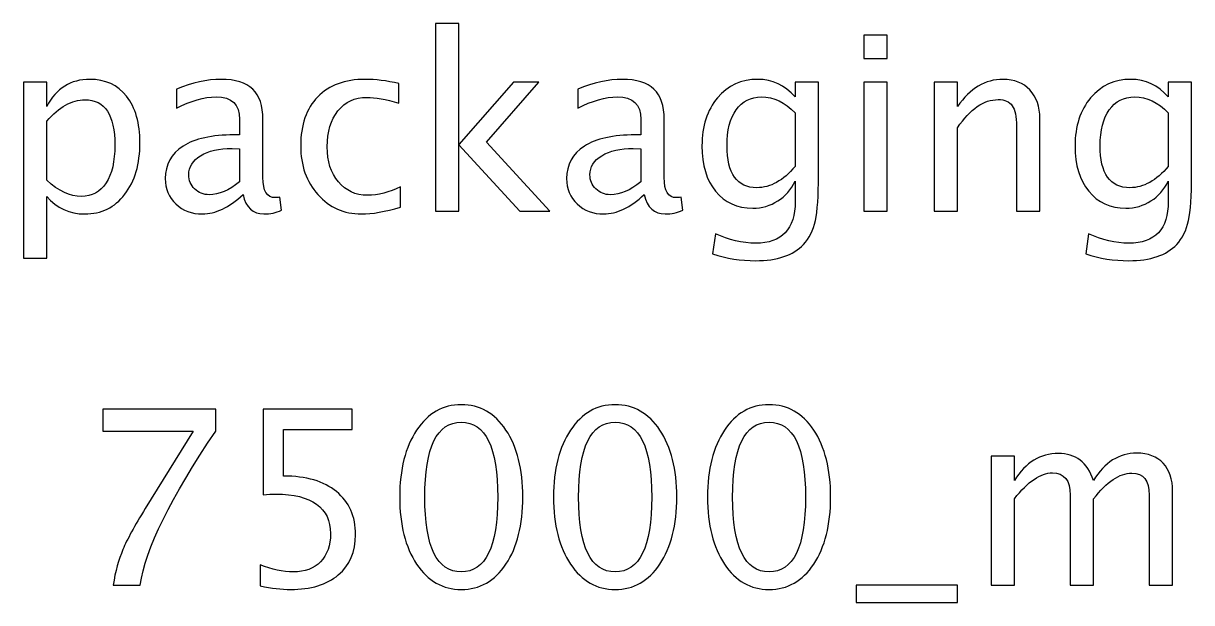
# Model space of a CAD drawing. Header units: centimetres. Extents: x -120 to 105, y -79 to 117.
# Drawn here: x -101.85 to -89.15, y 62.91 to 69.21 of the extents above; entities that cross this region are included whole.
import ezdxf

# ---------------------------------------------------------------- set-up
doc = ezdxf.new("R2010")
doc.units = ezdxf.units.CM
doc.header["$MEASUREMENT"] = 0
doc.layers.add('Layer 1', color=7, linetype='Continuous')

msp = doc.modelspace()

# ---------------------------------------------------------------- linework, layer by layer
at = {"layer": 'Layer 1'}
for points, knots in [([(-97.36625, 67.17044), (-97.36625, 67.17044), (-97.36625, 69.21037), (-97.36625, 69.21037), (-97.36625, 69.21037), (-97.36625, 69.21037), (-97.11225, 69.21037), (-97.11225, 69.21037), (-97.11225, 69.21037), (-97.11225, 69.21037), (-97.11225, 67.89231), (-97.11225, 67.89231), (-97.11225, 67.89231), (-97.11225, 67.89231), (-96.51694, 68.57273), (-96.51694, 68.57273), (-96.51694, 68.57273), (-96.51694, 68.57273), (-96.24265, 68.57273), (-96.24265, 68.57273), (-96.24265, 68.57273), (-96.24265, 68.57273), (-96.81151, 67.91833), (-96.81151, 67.91833), (-96.81151, 67.91833), (-96.81151, 67.91833), (-96.12359, 67.17044), (-96.12359, 67.17044), (-96.12359, 67.17044), (-96.12359, 67.17044), (-96.45079, 67.17044), (-96.45079, 67.17044), (-96.45079, 67.17044), (-96.45079, 67.17044), (-97.11225, 67.88966), (-97.11225, 67.88966), (-97.11225, 67.88966), (-97.11225, 67.88966), (-97.11225, 67.17044), (-97.11225, 67.17044), (-97.11225, 67.17044), (-97.11225, 67.17044), (-97.36625, 67.17044), (-97.36625, 67.17044)], [0, 0, 0, 0, 0.08333333, 0.08333333, 0.08333333, 0.08333333, 0.16666667, 0.16666667, 0.16666667, 0.16666667, 0.25, 0.25, 0.25, 0.25, 0.33333333, 0.33333333, 0.33333333, 0.33333333, 0.41666667, 0.41666667, 0.41666667, 0.41666667, 0.5, 0.5, 0.5, 0.5, 0.58333333, 0.58333333, 0.58333333, 0.58333333, 0.66666667, 0.66666667, 0.66666667, 0.66666667, 0.75, 0.75, 0.75, 0.75, 0.83333333, 0.83333333, 0.83333333, 0.83333333, 1, 1, 1, 1]), ([(-92.70915, 68.82938), (-92.70915, 68.82938), (-92.70915, 69.08338), (-92.70915, 69.08338), (-92.70915, 69.08338), (-92.70915, 69.08338), (-92.45515, 69.08338), (-92.45515, 69.08338), (-92.45515, 69.08338), (-92.45515, 69.08338), (-92.45515, 68.82938), (-92.45515, 68.82938), (-92.45515, 68.82938), (-92.45515, 68.82938), (-92.70915, 68.82938), (-92.70915, 68.82938)], [0, 0, 0, 0, 0.2, 0.2, 0.2, 0.2, 0.4, 0.4, 0.4, 0.4, 0.6, 0.6, 0.6, 0.6, 1, 1, 1, 1]), ([(-101.84741, 66.65979), (-101.84741, 66.65979), (-101.84741, 68.57273), (-101.84741, 68.57273), (-101.84741, 68.57273), (-101.84741, 68.57273), (-101.59341, 68.57273), (-101.59341, 68.57273), (-101.59341, 68.57273), (-101.59341, 68.57273), (-101.59341, 68.30771), (-101.59341, 68.30771), (-101.59341, 68.30771), (-101.48934, 68.50394), (-101.3328, 68.60183), (-101.12422, 68.60183), (-101.12422, 68.60183), (-100.95532, 68.60183), (-100.82259, 68.54054), (-100.72558, 68.41751), (-100.72558, 68.41751), (-100.62856, 68.29448), (-100.58006, 68.12647), (-100.58006, 67.91348), (-100.58006, 67.91348), (-100.58006, 67.68153), (-100.63518, 67.49411), (-100.74498, 67.35212), (-100.74498, 67.35212), (-100.85478, 67.20969), (-100.99942, 67.13869), (-101.17846, 67.13869), (-101.17846, 67.13869), (-101.3447, 67.13869), (-101.48317, 67.20219), (-101.59341, 67.32963), (-101.59341, 67.32963), (-101.59341, 67.32963), (-101.59341, 66.65979), (-101.59341, 66.65979), (-101.59341, 66.65979), (-101.59341, 66.65979), (-101.84741, 66.65979), (-101.84741, 66.65979)], [0, 0, 0, 0, 0.08333333, 0.08333333, 0.08333333, 0.08333333, 0.16666667, 0.16666667, 0.16666667, 0.16666667, 0.25, 0.25, 0.25, 0.25, 0.33333333, 0.33333333, 0.33333333, 0.33333333, 0.41666667, 0.41666667, 0.41666667, 0.41666667, 0.5, 0.5, 0.5, 0.5, 0.58333333, 0.58333333, 0.58333333, 0.58333333, 0.66666667, 0.66666667, 0.66666667, 0.66666667, 0.75, 0.75, 0.75, 0.75, 0.83333333, 0.83333333, 0.83333333, 0.83333333, 1, 1, 1, 1]), ([(-99.45955, 67.34903), (-99.61212, 67.2088), (-99.75897, 67.13869), (-99.90008, 67.13869), (-99.90008, 67.13869), (-100.01605, 67.13869), (-100.11263, 67.17485), (-100.18891, 67.24761), (-100.18891, 67.24761), (-100.26564, 67.32037), (-100.30401, 67.41209), (-100.30401, 67.52278), (-100.30401, 67.52278), (-100.30401, 67.67579), (-100.23963, 67.79353), (-100.11086, 67.87555), (-100.11086, 67.87555), (-99.9821, 67.95757), (-99.79733, 67.99858), (-99.55656, 67.99858), (-99.55656, 67.99858), (-99.55656, 67.99858), (-99.49703, 67.99858), (-99.49703, 67.99858), (-99.49703, 67.99858), (-99.49703, 67.99858), (-99.49703, 68.16748), (-99.49703, 68.16748), (-99.49703, 68.16748), (-99.49703, 68.3302), (-99.5817, 68.41133), (-99.75147, 68.41133), (-99.75147, 68.41133), (-99.88288, 68.41133), (-100.02664, 68.36988), (-100.1823, 68.28698), (-100.1823, 68.28698), (-100.1823, 68.28698), (-100.1823, 68.496), (-100.1823, 68.496), (-100.1823, 68.496), (-100.0112, 68.56656), (-99.84981, 68.60183), (-99.69855, 68.60183), (-99.69855, 68.60183), (-99.54289, 68.60183), (-99.4278, 68.56656), (-99.35416, 68.49556), (-99.35416, 68.49556), (-99.28007, 68.42456), (-99.24303, 68.3152), (-99.24303, 68.16748), (-99.24303, 68.16748), (-99.24303, 68.16748), (-99.24303, 67.5338), (-99.24303, 67.5338), (-99.24303, 67.5338), (-99.24303, 67.38872), (-99.19849, 67.31596), (-99.10898, 67.31596), (-99.10898, 67.31596), (-99.09795, 67.31596), (-99.08164, 67.31772), (-99.06003, 67.32125), (-99.06003, 67.32125), (-99.06003, 67.32125), (-99.04195, 67.18014), (-99.04195, 67.18014), (-99.04195, 67.18014), (-99.09971, 67.15236), (-99.16321, 67.13869), (-99.23289, 67.13869), (-99.23289, 67.13869), (-99.35151, 67.13869), (-99.42692, 67.2088), (-99.45955, 67.34903)], [0, 0, 0, 0, 0.05, 0.05, 0.05, 0.05, 0.1, 0.1, 0.1, 0.1, 0.15, 0.15, 0.15, 0.15, 0.2, 0.2, 0.2, 0.2, 0.25, 0.25, 0.25, 0.25, 0.3, 0.3, 0.3, 0.3, 0.35, 0.35, 0.35, 0.35, 0.4, 0.4, 0.4, 0.4, 0.45, 0.45, 0.45, 0.45, 0.5, 0.5, 0.5, 0.5, 0.55, 0.55, 0.55, 0.55, 0.6, 0.6, 0.6, 0.6, 0.65, 0.65, 0.65, 0.65, 0.7, 0.7, 0.7, 0.7, 0.75, 0.75, 0.75, 0.75, 0.8, 0.8, 0.8, 0.8, 0.85, 0.85, 0.85, 0.85, 0.9, 0.9, 0.9, 0.9, 1, 1, 1, 1]), ([(-97.74769, 67.21277), (-97.91218, 67.16338), (-98.05417, 67.13869), (-98.17367, 67.13869), (-98.17367, 67.13869), (-98.36329, 67.13869), (-98.52028, 67.2088), (-98.64507, 67.34859), (-98.64507, 67.34859), (-98.76987, 67.48882), (-98.83249, 67.66565), (-98.83249, 67.87864), (-98.83249, 67.87864), (-98.83249, 68.10618), (-98.77075, 68.28389), (-98.64728, 68.41089), (-98.64728, 68.41089), (-98.52381, 68.53833), (-98.35139, 68.60183), (-98.13002, 68.60183), (-98.13002, 68.60183), (-98.0211, 68.60183), (-97.89851, 68.58684), (-97.76357, 68.55685), (-97.76357, 68.55685), (-97.76357, 68.55685), (-97.76357, 68.34254), (-97.76357, 68.34254), (-97.76357, 68.34254), (-97.90689, 68.38488), (-98.02374, 68.40604), (-98.1137, 68.40604), (-98.1137, 68.40604), (-98.24423, 68.40604), (-98.34874, 68.35709), (-98.42679, 68.25964), (-98.42679, 68.25964), (-98.50484, 68.16219), (-98.54409, 68.0321), (-98.54409, 67.86982), (-98.54409, 67.86982), (-98.54409, 67.71239), (-98.50352, 67.58539), (-98.42282, 67.48794), (-98.42282, 67.48794), (-98.34212, 67.39093), (-98.23673, 67.34242), (-98.10576, 67.34242), (-98.10576, 67.34242), (-97.98979, 67.34242), (-97.87073, 67.37241), (-97.74769, 67.43238), (-97.74769, 67.43238), (-97.74769, 67.43238), (-97.74769, 67.21277), (-97.74769, 67.21277)], [0, 0, 0, 0, 0.06666667, 0.06666667, 0.06666667, 0.06666667, 0.13333333, 0.13333333, 0.13333333, 0.13333333, 0.2, 0.2, 0.2, 0.2, 0.26666667, 0.26666667, 0.26666667, 0.26666667, 0.33333333, 0.33333333, 0.33333333, 0.33333333, 0.4, 0.4, 0.4, 0.4, 0.46666667, 0.46666667, 0.46666667, 0.46666667, 0.53333333, 0.53333333, 0.53333333, 0.53333333, 0.6, 0.6, 0.6, 0.6, 0.66666667, 0.66666667, 0.66666667, 0.66666667, 0.73333333, 0.73333333, 0.73333333, 0.73333333, 0.8, 0.8, 0.8, 0.8, 0.86666667, 0.86666667, 0.86666667, 0.86666667, 1, 1, 1, 1]), ([(-95.09701, 67.34903), (-95.24958, 67.2088), (-95.39643, 67.13869), (-95.53754, 67.13869), (-95.53754, 67.13869), (-95.65351, 67.13869), (-95.75009, 67.17485), (-95.82637, 67.24761), (-95.82637, 67.24761), (-95.9031, 67.32037), (-95.94147, 67.41209), (-95.94147, 67.52278), (-95.94147, 67.52278), (-95.94147, 67.67579), (-95.87709, 67.79353), (-95.74832, 67.87555), (-95.74832, 67.87555), (-95.61956, 67.95757), (-95.43479, 67.99858), (-95.19402, 67.99858), (-95.19402, 67.99858), (-95.19402, 67.99858), (-95.13449, 67.99858), (-95.13449, 67.99858), (-95.13449, 67.99858), (-95.13449, 67.99858), (-95.13449, 68.16748), (-95.13449, 68.16748), (-95.13449, 68.16748), (-95.13449, 68.3302), (-95.21916, 68.41133), (-95.38893, 68.41133), (-95.38893, 68.41133), (-95.52034, 68.41133), (-95.6641, 68.36988), (-95.81976, 68.28698), (-95.81976, 68.28698), (-95.81976, 68.28698), (-95.81976, 68.496), (-95.81976, 68.496), (-95.81976, 68.496), (-95.64866, 68.56656), (-95.48727, 68.60183), (-95.33601, 68.60183), (-95.33601, 68.60183), (-95.18035, 68.60183), (-95.06526, 68.56656), (-94.99162, 68.49556), (-94.99162, 68.49556), (-94.91753, 68.42456), (-94.88049, 68.3152), (-94.88049, 68.16748), (-94.88049, 68.16748), (-94.88049, 68.16748), (-94.88049, 67.5338), (-94.88049, 67.5338), (-94.88049, 67.5338), (-94.88049, 67.38872), (-94.83595, 67.31596), (-94.74644, 67.31596), (-94.74644, 67.31596), (-94.73541, 67.31596), (-94.7191, 67.31772), (-94.69749, 67.32125), (-94.69749, 67.32125), (-94.69749, 67.32125), (-94.67941, 67.18014), (-94.67941, 67.18014), (-94.67941, 67.18014), (-94.73717, 67.15236), (-94.80067, 67.13869), (-94.87035, 67.13869), (-94.87035, 67.13869), (-94.98897, 67.13869), (-95.06438, 67.2088), (-95.09701, 67.34903)], [0, 0, 0, 0, 0.05, 0.05, 0.05, 0.05, 0.1, 0.1, 0.1, 0.1, 0.15, 0.15, 0.15, 0.15, 0.2, 0.2, 0.2, 0.2, 0.25, 0.25, 0.25, 0.25, 0.3, 0.3, 0.3, 0.3, 0.35, 0.35, 0.35, 0.35, 0.4, 0.4, 0.4, 0.4, 0.45, 0.45, 0.45, 0.45, 0.5, 0.5, 0.5, 0.5, 0.55, 0.55, 0.55, 0.55, 0.6, 0.6, 0.6, 0.6, 0.65, 0.65, 0.65, 0.65, 0.7, 0.7, 0.7, 0.7, 0.75, 0.75, 0.75, 0.75, 0.8, 0.8, 0.8, 0.8, 0.85, 0.85, 0.85, 0.85, 0.9, 0.9, 0.9, 0.9, 1, 1, 1, 1]), ([(-94.35353, 66.70477), (-94.35353, 66.70477), (-94.32354, 66.92438), (-94.32354, 66.92438), (-94.32354, 66.92438), (-94.17626, 66.85559), (-94.0303, 66.82119), (-93.8861, 66.82119), (-93.8861, 66.82119), (-93.59991, 66.82119), (-93.45659, 66.97288), (-93.45659, 67.27583), (-93.45659, 67.27583), (-93.45659, 67.27583), (-93.45659, 67.49632), (-93.45659, 67.49632), (-93.45659, 67.49632), (-93.50069, 67.40327), (-93.56331, 67.33139), (-93.64489, 67.2798), (-93.64489, 67.2798), (-93.72647, 67.22821), (-93.81731, 67.20219), (-93.91741, 67.20219), (-93.91741, 67.20219), (-94.08718, 67.20219), (-94.22168, 67.26304), (-94.3209, 67.38475), (-94.3209, 67.38475), (-94.42012, 67.50646), (-94.46995, 67.67138), (-94.46995, 67.87952), (-94.46995, 67.87952), (-94.46995, 68.09251), (-94.4135, 68.26625), (-94.30061, 68.40075), (-94.30061, 68.40075), (-94.18728, 68.53481), (-94.04132, 68.60183), (-93.86185, 68.60183), (-93.86185, 68.60183), (-93.70486, 68.60183), (-93.56948, 68.53833), (-93.45659, 68.41089), (-93.45659, 68.41089), (-93.45659, 68.41089), (-93.45659, 68.57273), (-93.45659, 68.57273), (-93.45659, 68.57273), (-93.45659, 68.57273), (-93.20259, 68.57273), (-93.20259, 68.57273), (-93.20259, 68.57273), (-93.20259, 68.57273), (-93.20259, 67.5532), (-93.20259, 67.5532), (-93.20259, 67.5532), (-93.20259, 67.33404), (-93.21406, 67.17176), (-93.23699, 67.06637), (-93.23699, 67.06637), (-93.25948, 66.96098), (-93.30269, 66.87455), (-93.36531, 66.80752), (-93.36531, 66.80752), (-93.47644, 66.68978), (-93.65018, 66.63069), (-93.8861, 66.63069), (-93.8861, 66.63069), (-94.04794, 66.63069), (-94.2036, 66.65539), (-94.35353, 66.70477)], [0, 0, 0, 0, 0.05263158, 0.05263158, 0.05263158, 0.05263158, 0.10526316, 0.10526316, 0.10526316, 0.10526316, 0.15789474, 0.15789474, 0.15789474, 0.15789474, 0.21052632, 0.21052632, 0.21052632, 0.21052632, 0.26315789, 0.26315789, 0.26315789, 0.26315789, 0.31578947, 0.31578947, 0.31578947, 0.31578947, 0.36842105, 0.36842105, 0.36842105, 0.36842105, 0.42105263, 0.42105263, 0.42105263, 0.42105263, 0.47368421, 0.47368421, 0.47368421, 0.47368421, 0.52631579, 0.52631579, 0.52631579, 0.52631579, 0.57894737, 0.57894737, 0.57894737, 0.57894737, 0.63157895, 0.63157895, 0.63157895, 0.63157895, 0.68421053, 0.68421053, 0.68421053, 0.68421053, 0.73684211, 0.73684211, 0.73684211, 0.73684211, 0.78947368, 0.78947368, 0.78947368, 0.78947368, 0.84210526, 0.84210526, 0.84210526, 0.84210526, 0.89473684, 0.89473684, 0.89473684, 0.89473684, 1, 1, 1, 1]), ([(-91.94451, 67.17044), (-91.94451, 67.17044), (-91.94451, 68.57273), (-91.94451, 68.57273), (-91.94451, 68.57273), (-91.94451, 68.57273), (-91.69051, 68.57273), (-91.69051, 68.57273), (-91.69051, 68.57273), (-91.69051, 68.57273), (-91.69051, 68.30771), (-91.69051, 68.30771), (-91.69051, 68.30771), (-91.55601, 68.50394), (-91.39109, 68.60183), (-91.19618, 68.60183), (-91.19618, 68.60183), (-91.07359, 68.60183), (-90.97614, 68.56347), (-90.90426, 68.4863), (-90.90426, 68.4863), (-90.83238, 68.40957), (-90.79622, 68.30594), (-90.79622, 68.1763), (-90.79622, 68.1763), (-90.79622, 68.1763), (-90.79622, 67.17044), (-90.79622, 67.17044), (-90.79622, 67.17044), (-90.79622, 67.17044), (-91.05022, 67.17044), (-91.05022, 67.17044), (-91.05022, 67.17044), (-91.05022, 67.17044), (-91.05022, 68.09339), (-91.05022, 68.09339), (-91.05022, 68.09339), (-91.05022, 68.19746), (-91.06565, 68.27155), (-91.09608, 68.31564), (-91.09608, 68.31564), (-91.12695, 68.36018), (-91.17766, 68.38223), (-91.24866, 68.38223), (-91.24866, 68.38223), (-91.40476, 68.38223), (-91.55205, 68.28037), (-91.69051, 68.07664), (-91.69051, 68.07664), (-91.69051, 68.07664), (-91.69051, 67.17044), (-91.69051, 67.17044), (-91.69051, 67.17044), (-91.69051, 67.17044), (-91.94451, 67.17044), (-91.94451, 67.17044)], [0, 0, 0, 0, 0.06666667, 0.06666667, 0.06666667, 0.06666667, 0.13333333, 0.13333333, 0.13333333, 0.13333333, 0.2, 0.2, 0.2, 0.2, 0.26666667, 0.26666667, 0.26666667, 0.26666667, 0.33333333, 0.33333333, 0.33333333, 0.33333333, 0.4, 0.4, 0.4, 0.4, 0.46666667, 0.46666667, 0.46666667, 0.46666667, 0.53333333, 0.53333333, 0.53333333, 0.53333333, 0.6, 0.6, 0.6, 0.6, 0.66666667, 0.66666667, 0.66666667, 0.66666667, 0.73333333, 0.73333333, 0.73333333, 0.73333333, 0.8, 0.8, 0.8, 0.8, 0.86666667, 0.86666667, 0.86666667, 0.86666667, 1, 1, 1, 1]), ([(-90.29704, 66.70477), (-90.29704, 66.70477), (-90.26705, 66.92438), (-90.26705, 66.92438), (-90.26705, 66.92438), (-90.11977, 66.85559), (-89.97381, 66.82119), (-89.82961, 66.82119), (-89.82961, 66.82119), (-89.54342, 66.82119), (-89.4001, 66.97288), (-89.4001, 67.27583), (-89.4001, 67.27583), (-89.4001, 67.27583), (-89.4001, 67.49632), (-89.4001, 67.49632), (-89.4001, 67.49632), (-89.4442, 67.40327), (-89.50682, 67.33139), (-89.5884, 67.2798), (-89.5884, 67.2798), (-89.66998, 67.22821), (-89.76082, 67.20219), (-89.86092, 67.20219), (-89.86092, 67.20219), (-90.03069, 67.20219), (-90.16519, 67.26304), (-90.26441, 67.38475), (-90.26441, 67.38475), (-90.36363, 67.50646), (-90.41346, 67.67138), (-90.41346, 67.87952), (-90.41346, 67.87952), (-90.41346, 68.09251), (-90.35701, 68.26625), (-90.24412, 68.40075), (-90.24412, 68.40075), (-90.13079, 68.53481), (-89.98483, 68.60183), (-89.80536, 68.60183), (-89.80536, 68.60183), (-89.64837, 68.60183), (-89.51299, 68.53833), (-89.4001, 68.41089), (-89.4001, 68.41089), (-89.4001, 68.41089), (-89.4001, 68.57273), (-89.4001, 68.57273), (-89.4001, 68.57273), (-89.4001, 68.57273), (-89.1461, 68.57273), (-89.1461, 68.57273), (-89.1461, 68.57273), (-89.1461, 68.57273), (-89.1461, 67.5532), (-89.1461, 67.5532), (-89.1461, 67.5532), (-89.1461, 67.33404), (-89.15757, 67.17176), (-89.1805, 67.06637), (-89.1805, 67.06637), (-89.20299, 66.96098), (-89.2462, 66.87455), (-89.30882, 66.80752), (-89.30882, 66.80752), (-89.41995, 66.68978), (-89.59369, 66.63069), (-89.82961, 66.63069), (-89.82961, 66.63069), (-89.99145, 66.63069), (-90.14711, 66.65539), (-90.29704, 66.70477)], [0, 0, 0, 0, 0.05263158, 0.05263158, 0.05263158, 0.05263158, 0.10526316, 0.10526316, 0.10526316, 0.10526316, 0.15789474, 0.15789474, 0.15789474, 0.15789474, 0.21052632, 0.21052632, 0.21052632, 0.21052632, 0.26315789, 0.26315789, 0.26315789, 0.26315789, 0.31578947, 0.31578947, 0.31578947, 0.31578947, 0.36842105, 0.36842105, 0.36842105, 0.36842105, 0.42105263, 0.42105263, 0.42105263, 0.42105263, 0.47368421, 0.47368421, 0.47368421, 0.47368421, 0.52631579, 0.52631579, 0.52631579, 0.52631579, 0.57894737, 0.57894737, 0.57894737, 0.57894737, 0.63157895, 0.63157895, 0.63157895, 0.63157895, 0.68421053, 0.68421053, 0.68421053, 0.68421053, 0.73684211, 0.73684211, 0.73684211, 0.73684211, 0.78947368, 0.78947368, 0.78947368, 0.78947368, 0.84210526, 0.84210526, 0.84210526, 0.84210526, 0.89473684, 0.89473684, 0.89473684, 0.89473684, 1, 1, 1, 1]), ([(-92.70915, 67.17044), (-92.70915, 67.17044), (-92.70915, 68.57273), (-92.70915, 68.57273), (-92.70915, 68.57273), (-92.70915, 68.57273), (-92.45515, 68.57273), (-92.45515, 68.57273), (-92.45515, 68.57273), (-92.45515, 68.57273), (-92.45515, 67.17044), (-92.45515, 67.17044), (-92.45515, 67.17044), (-92.45515, 67.17044), (-92.70915, 67.17044), (-92.70915, 67.17044)], [0, 0, 0, 0, 0.2, 0.2, 0.2, 0.2, 0.4, 0.4, 0.4, 0.4, 0.6, 0.6, 0.6, 0.6, 1, 1, 1, 1]), ([(-101.59341, 67.5047), (-101.46244, 67.38784), (-101.33765, 67.32919), (-101.21903, 67.32919), (-101.21903, 67.32919), (-101.10217, 67.32919), (-101.01177, 67.37814), (-100.94827, 67.47559), (-100.94827, 67.47559), (-100.88433, 67.57305), (-100.85258, 67.71019), (-100.85258, 67.88746), (-100.85258, 67.88746), (-100.85258, 68.21554), (-100.96106, 68.37958), (-101.17802, 68.37958), (-101.17802, 68.37958), (-101.32001, 68.37958), (-101.45847, 68.30286), (-101.59341, 68.14896), (-101.59341, 68.14896), (-101.59341, 68.14896), (-101.59341, 67.5047), (-101.59341, 67.5047)], [0, 0, 0, 0, 0.14285714, 0.14285714, 0.14285714, 0.14285714, 0.28571429, 0.28571429, 0.28571429, 0.28571429, 0.42857143, 0.42857143, 0.42857143, 0.42857143, 0.57142857, 0.57142857, 0.57142857, 0.57142857, 0.71428571, 0.71428571, 0.71428571, 0.71428571, 1, 1, 1, 1]), ([(-93.45659, 67.65551), (-93.45659, 67.65551), (-93.45659, 68.23715), (-93.45659, 68.23715), (-93.45659, 68.23715), (-93.5686, 68.35313), (-93.69075, 68.41133), (-93.8226, 68.41133), (-93.8226, 68.41133), (-93.9399, 68.41133), (-94.03162, 68.36459), (-94.09777, 68.27066), (-94.09777, 68.27066), (-94.16435, 68.17718), (-94.19742, 68.04709), (-94.19742, 67.88129), (-94.19742, 67.88129), (-94.19742, 67.57657), (-94.08939, 67.42444), (-93.87287, 67.42444), (-93.87287, 67.42444), (-93.72559, 67.42444), (-93.58668, 67.50161), (-93.45659, 67.65551)], [0, 0, 0, 0, 0.14285714, 0.14285714, 0.14285714, 0.14285714, 0.28571429, 0.28571429, 0.28571429, 0.28571429, 0.42857143, 0.42857143, 0.42857143, 0.42857143, 0.57142857, 0.57142857, 0.57142857, 0.57142857, 0.71428571, 0.71428571, 0.71428571, 0.71428571, 1, 1, 1, 1]), ([(-89.4001, 67.65551), (-89.4001, 67.65551), (-89.4001, 68.23715), (-89.4001, 68.23715), (-89.4001, 68.23715), (-89.51211, 68.35313), (-89.63426, 68.41133), (-89.76611, 68.41133), (-89.76611, 68.41133), (-89.88341, 68.41133), (-89.97513, 68.36459), (-90.04128, 68.27066), (-90.04128, 68.27066), (-90.10786, 68.17718), (-90.14093, 68.04709), (-90.14093, 67.88129), (-90.14093, 67.88129), (-90.14093, 67.57657), (-90.0329, 67.42444), (-89.81638, 67.42444), (-89.81638, 67.42444), (-89.6691, 67.42444), (-89.53019, 67.50161), (-89.4001, 67.65551)], [0, 0, 0, 0, 0.14285714, 0.14285714, 0.14285714, 0.14285714, 0.28571429, 0.28571429, 0.28571429, 0.28571429, 0.42857143, 0.42857143, 0.42857143, 0.42857143, 0.57142857, 0.57142857, 0.57142857, 0.57142857, 0.71428571, 0.71428571, 0.71428571, 0.71428571, 1, 1, 1, 1]), ([(-99.49703, 67.4875), (-99.49703, 67.4875), (-99.49703, 67.84777), (-99.49703, 67.84777), (-99.49703, 67.84777), (-99.49703, 67.84777), (-99.57861, 67.85042), (-99.57861, 67.85042), (-99.57861, 67.85042), (-99.71972, 67.85042), (-99.83349, 67.8244), (-99.92036, 67.77237), (-99.92036, 67.77237), (-100.00679, 67.71989), (-100.05001, 67.65066), (-100.05001, 67.56423), (-100.05001, 67.56423), (-100.05001, 67.50381), (-100.0284, 67.45266), (-99.98563, 67.41077), (-99.98563, 67.41077), (-99.94241, 67.36888), (-99.88994, 67.34771), (-99.82776, 67.34771), (-99.82776, 67.34771), (-99.72193, 67.34771), (-99.61168, 67.39445), (-99.49703, 67.4875)], [0, 0, 0, 0, 0.125, 0.125, 0.125, 0.125, 0.25, 0.25, 0.25, 0.25, 0.375, 0.375, 0.375, 0.375, 0.5, 0.5, 0.5, 0.5, 0.625, 0.625, 0.625, 0.625, 0.75, 0.75, 0.75, 0.75, 1, 1, 1, 1]), ([(-95.13449, 67.4875), (-95.13449, 67.4875), (-95.13449, 67.84777), (-95.13449, 67.84777), (-95.13449, 67.84777), (-95.13449, 67.84777), (-95.21607, 67.85042), (-95.21607, 67.85042), (-95.21607, 67.85042), (-95.35718, 67.85042), (-95.47095, 67.8244), (-95.55782, 67.77237), (-95.55782, 67.77237), (-95.64425, 67.71989), (-95.68747, 67.65066), (-95.68747, 67.56423), (-95.68747, 67.56423), (-95.68747, 67.50381), (-95.66586, 67.45266), (-95.62309, 67.41077), (-95.62309, 67.41077), (-95.57987, 67.36888), (-95.5274, 67.34771), (-95.46522, 67.34771), (-95.46522, 67.34771), (-95.35939, 67.34771), (-95.24914, 67.39445), (-95.13449, 67.4875)], [0, 0, 0, 0, 0.125, 0.125, 0.125, 0.125, 0.25, 0.25, 0.25, 0.25, 0.375, 0.375, 0.375, 0.375, 0.5, 0.5, 0.5, 0.5, 0.625, 0.625, 0.625, 0.625, 0.75, 0.75, 0.75, 0.75, 1, 1, 1, 1]), ([(-97.08646, 63.05706), (-97.2871, 63.05706), (-97.44894, 63.14922), (-97.57153, 63.3331), (-97.57153, 63.3331), (-97.69456, 63.51699), (-97.75585, 63.75952), (-97.75585, 64.06115), (-97.75585, 64.06115), (-97.75585, 64.36277), (-97.69456, 64.60531), (-97.57153, 64.78919), (-97.57153, 64.78919), (-97.44894, 64.97308), (-97.2871, 65.06524), (-97.08646, 65.06524), (-97.08646, 65.06524), (-96.88493, 65.06524), (-96.7231, 64.97352), (-96.60051, 64.79007), (-96.60051, 64.79007), (-96.47836, 64.60663), (-96.41706, 64.36365), (-96.41706, 64.06115), (-96.41706, 64.06115), (-96.41706, 63.75952), (-96.47836, 63.51699), (-96.60051, 63.3331), (-96.60051, 63.3331), (-96.7231, 63.14922), (-96.88493, 63.05706), (-97.08646, 63.05706)], [0, 0, 0, 0, 0.11111111, 0.11111111, 0.11111111, 0.11111111, 0.22222222, 0.22222222, 0.22222222, 0.22222222, 0.33333333, 0.33333333, 0.33333333, 0.33333333, 0.44444444, 0.44444444, 0.44444444, 0.44444444, 0.55555556, 0.55555556, 0.55555556, 0.55555556, 0.66666667, 0.66666667, 0.66666667, 0.66666667, 0.77777778, 0.77777778, 0.77777778, 0.77777778, 1, 1, 1, 1]), ([(-95.41341, 63.05706), (-95.61405, 63.05706), (-95.77589, 63.14922), (-95.89848, 63.3331), (-95.89848, 63.3331), (-96.02151, 63.51699), (-96.0828, 63.75952), (-96.0828, 64.06115), (-96.0828, 64.06115), (-96.0828, 64.36277), (-96.02151, 64.60531), (-95.89848, 64.78919), (-95.89848, 64.78919), (-95.77589, 64.97308), (-95.61405, 65.06524), (-95.41341, 65.06524), (-95.41341, 65.06524), (-95.21188, 65.06524), (-95.05005, 64.97352), (-94.92746, 64.79007), (-94.92746, 64.79007), (-94.80531, 64.60663), (-94.74401, 64.36365), (-94.74401, 64.06115), (-94.74401, 64.06115), (-94.74401, 63.75952), (-94.80531, 63.51699), (-94.92746, 63.3331), (-94.92746, 63.3331), (-95.05005, 63.14922), (-95.21188, 63.05706), (-95.41341, 63.05706)], [0, 0, 0, 0, 0.11111111, 0.11111111, 0.11111111, 0.11111111, 0.22222222, 0.22222222, 0.22222222, 0.22222222, 0.33333333, 0.33333333, 0.33333333, 0.33333333, 0.44444444, 0.44444444, 0.44444444, 0.44444444, 0.55555556, 0.55555556, 0.55555556, 0.55555556, 0.66666667, 0.66666667, 0.66666667, 0.66666667, 0.77777778, 0.77777778, 0.77777778, 0.77777778, 1, 1, 1, 1]), ([(-93.74036, 63.05706), (-93.941, 63.05706), (-94.10284, 63.14922), (-94.22543, 63.3331), (-94.22543, 63.3331), (-94.34846, 63.51699), (-94.40975, 63.75952), (-94.40975, 64.06115), (-94.40975, 64.06115), (-94.40975, 64.36277), (-94.34846, 64.60531), (-94.22543, 64.78919), (-94.22543, 64.78919), (-94.10284, 64.97308), (-93.941, 65.06524), (-93.74036, 65.06524), (-93.74036, 65.06524), (-93.53883, 65.06524), (-93.377, 64.97352), (-93.25441, 64.79007), (-93.25441, 64.79007), (-93.13226, 64.60663), (-93.07096, 64.36365), (-93.07096, 64.06115), (-93.07096, 64.06115), (-93.07096, 63.75952), (-93.13226, 63.51699), (-93.25441, 63.3331), (-93.25441, 63.3331), (-93.377, 63.14922), (-93.53883, 63.05706), (-93.74036, 63.05706)], [0, 0, 0, 0, 0.11111111, 0.11111111, 0.11111111, 0.11111111, 0.22222222, 0.22222222, 0.22222222, 0.22222222, 0.33333333, 0.33333333, 0.33333333, 0.33333333, 0.44444444, 0.44444444, 0.44444444, 0.44444444, 0.55555556, 0.55555556, 0.55555556, 0.55555556, 0.66666667, 0.66666667, 0.66666667, 0.66666667, 0.77777778, 0.77777778, 0.77777778, 0.77777778, 1, 1, 1, 1]), ([(-100.87177, 63.10468), (-100.84707, 63.25373), (-100.81135, 63.38293), (-100.76549, 63.49141), (-100.76549, 63.49141), (-100.71963, 63.59989), (-100.63805, 63.74938), (-100.52163, 63.939), (-100.52163, 63.939), (-100.52163, 63.939), (-100.00129, 64.77949), (-100.00129, 64.77949), (-100.00129, 64.77949), (-100.00129, 64.77949), (-100.98289, 64.77949), (-100.98289, 64.77949), (-100.98289, 64.77949), (-100.98289, 64.77949), (-100.98289, 65.01762), (-100.98289, 65.01762), (-100.98289, 65.01762), (-100.98289, 65.01762), (-99.75523, 65.01762), (-99.75523, 65.01762), (-99.75523, 65.01762), (-99.75523, 65.01762), (-99.75523, 64.77949), (-99.75523, 64.77949), (-99.75523, 64.77949), (-100.24514, 64.0563), (-100.51943, 63.49803), (-100.57808, 63.10468), (-100.57808, 63.10468), (-100.57808, 63.10468), (-100.87177, 63.10468), (-100.87177, 63.10468)], [0, 0, 0, 0, 0.1, 0.1, 0.1, 0.1, 0.2, 0.2, 0.2, 0.2, 0.3, 0.3, 0.3, 0.3, 0.4, 0.4, 0.4, 0.4, 0.5, 0.5, 0.5, 0.5, 0.6, 0.6, 0.6, 0.6, 0.7, 0.7, 0.7, 0.7, 0.8, 0.8, 0.8, 0.8, 1, 1, 1, 1]), ([(-99.2728, 63.09674), (-99.2728, 63.09674), (-99.2728, 63.32428), (-99.2728, 63.32428), (-99.2728, 63.32428), (-99.14624, 63.27313), (-99.0263, 63.24755), (-98.91164, 63.24755), (-98.91164, 63.24755), (-98.78641, 63.24755), (-98.68763, 63.2846), (-98.61575, 63.35868), (-98.61575, 63.35868), (-98.54387, 63.43276), (-98.50815, 63.53463), (-98.50815, 63.66427), (-98.50815, 63.66427), (-98.50815, 63.80362), (-98.55887, 63.91034), (-98.66029, 63.98398), (-98.66029, 63.98398), (-98.76171, 64.05762), (-98.90856, 64.09422), (-99.10038, 64.09422), (-99.10038, 64.09422), (-99.14492, 64.09422), (-99.1921, 64.09113), (-99.24105, 64.08496), (-99.24105, 64.08496), (-99.24105, 64.08496), (-99.24105, 65.01762), (-99.24105, 65.01762), (-99.24105, 65.01762), (-99.24105, 65.01762), (-98.27268, 65.01762), (-98.27268, 65.01762), (-98.27268, 65.01762), (-98.27268, 65.01762), (-98.27268, 64.79537), (-98.27268, 64.79537), (-98.27268, 64.79537), (-98.27268, 64.79537), (-99.0188, 64.79537), (-99.0188, 64.79537), (-99.0188, 64.79537), (-99.0188, 64.79537), (-99.0188, 64.29001), (-99.0188, 64.29001), (-99.0188, 64.29001), (-98.77274, 64.29001), (-98.58091, 64.23357), (-98.44289, 64.12068), (-98.44289, 64.12068), (-98.30487, 64.00823), (-98.23563, 63.85213), (-98.23563, 63.65237), (-98.23563, 63.65237), (-98.23563, 63.46628), (-98.29825, 63.32076), (-98.42349, 63.21536), (-98.42349, 63.21536), (-98.54872, 63.10997), (-98.72158, 63.05706), (-98.94207, 63.05706), (-98.94207, 63.05706), (-99.04041, 63.05706), (-99.15065, 63.07028), (-99.2728, 63.09674)], [0, 0, 0, 0, 0.05555556, 0.05555556, 0.05555556, 0.05555556, 0.11111111, 0.11111111, 0.11111111, 0.11111111, 0.16666667, 0.16666667, 0.16666667, 0.16666667, 0.22222222, 0.22222222, 0.22222222, 0.22222222, 0.27777778, 0.27777778, 0.27777778, 0.27777778, 0.33333333, 0.33333333, 0.33333333, 0.33333333, 0.38888889, 0.38888889, 0.38888889, 0.38888889, 0.44444444, 0.44444444, 0.44444444, 0.44444444, 0.5, 0.5, 0.5, 0.5, 0.55555556, 0.55555556, 0.55555556, 0.55555556, 0.61111111, 0.61111111, 0.61111111, 0.61111111, 0.66666667, 0.66666667, 0.66666667, 0.66666667, 0.72222222, 0.72222222, 0.72222222, 0.72222222, 0.77777778, 0.77777778, 0.77777778, 0.77777778, 0.83333333, 0.83333333, 0.83333333, 0.83333333, 0.88888889, 0.88888889, 0.88888889, 0.88888889, 1, 1, 1, 1]), ([(-97.0869, 63.24755), (-96.82187, 63.24755), (-96.68958, 63.51875), (-96.68958, 64.06115), (-96.68958, 64.06115), (-96.68958, 64.60354), (-96.82187, 64.87474), (-97.0869, 64.87474), (-97.0869, 64.87474), (-97.35104, 64.87474), (-97.48333, 64.60354), (-97.48333, 64.06115), (-97.48333, 64.06115), (-97.48333, 63.51875), (-97.35104, 63.24755), (-97.0869, 63.24755)], [0, 0, 0, 0, 0.2, 0.2, 0.2, 0.2, 0.4, 0.4, 0.4, 0.4, 0.6, 0.6, 0.6, 0.6, 1, 1, 1, 1]), ([(-95.41385, 63.24755), (-95.14882, 63.24755), (-95.01653, 63.51875), (-95.01653, 64.06115), (-95.01653, 64.06115), (-95.01653, 64.60354), (-95.14882, 64.87474), (-95.41385, 64.87474), (-95.41385, 64.87474), (-95.67799, 64.87474), (-95.81028, 64.60354), (-95.81028, 64.06115), (-95.81028, 64.06115), (-95.81028, 63.51875), (-95.67799, 63.24755), (-95.41385, 63.24755)], [0, 0, 0, 0, 0.2, 0.2, 0.2, 0.2, 0.4, 0.4, 0.4, 0.4, 0.6, 0.6, 0.6, 0.6, 1, 1, 1, 1]), ([(-93.7408, 63.24755), (-93.47577, 63.24755), (-93.34348, 63.51875), (-93.34348, 64.06115), (-93.34348, 64.06115), (-93.34348, 64.60354), (-93.47577, 64.87474), (-93.7408, 64.87474), (-93.7408, 64.87474), (-94.00494, 64.87474), (-94.13723, 64.60354), (-94.13723, 64.06115), (-94.13723, 64.06115), (-94.13723, 63.51875), (-94.00494, 63.24755), (-93.7408, 63.24755)], [0, 0, 0, 0, 0.2, 0.2, 0.2, 0.2, 0.4, 0.4, 0.4, 0.4, 0.6, 0.6, 0.6, 0.6, 1, 1, 1, 1]), ([(-91.32648, 63.10468), (-91.32648, 63.10468), (-91.32648, 64.50697), (-91.32648, 64.50697), (-91.32648, 64.50697), (-91.32648, 64.50697), (-91.07248, 64.50697), (-91.07248, 64.50697), (-91.07248, 64.50697), (-91.07248, 64.50697), (-91.07248, 64.24195), (-91.07248, 64.24195), (-91.07248, 64.24195), (-90.94857, 64.43818), (-90.78982, 64.53607), (-90.59535, 64.53607), (-90.59535, 64.53607), (-90.40794, 64.53607), (-90.2805, 64.43818), (-90.21259, 64.24195), (-90.21259, 64.24195), (-90.0922, 64.43994), (-89.93521, 64.53872), (-89.74251, 64.53872), (-89.74251, 64.53872), (-89.61948, 64.53872), (-89.52379, 64.50256), (-89.45544, 64.4298), (-89.45544, 64.4298), (-89.38709, 64.35704), (-89.35269, 64.25518), (-89.35269, 64.12421), (-89.35269, 64.12421), (-89.35269, 64.12421), (-89.35269, 63.10468), (-89.35269, 63.10468), (-89.35269, 63.10468), (-89.35269, 63.10468), (-89.60669, 63.10468), (-89.60669, 63.10468), (-89.60669, 63.10468), (-89.60669, 63.10468), (-89.60669, 64.08231), (-89.60669, 64.08231), (-89.60669, 64.08231), (-89.60669, 64.24195), (-89.67019, 64.32176), (-89.79719, 64.32176), (-89.79719, 64.32176), (-89.92904, 64.32176), (-90.06751, 64.22872), (-90.21259, 64.04219), (-90.21259, 64.04219), (-90.21259, 64.04219), (-90.21259, 63.10468), (-90.21259, 63.10468), (-90.21259, 63.10468), (-90.21259, 63.10468), (-90.46659, 63.10468), (-90.46659, 63.10468), (-90.46659, 63.10468), (-90.46659, 63.10468), (-90.46659, 64.0832), (-90.46659, 64.0832), (-90.46659, 64.0832), (-90.46659, 64.24415), (-90.53097, 64.32441), (-90.66017, 64.32441), (-90.66017, 64.32441), (-90.78849, 64.32441), (-90.92608, 64.23092), (-91.07248, 64.04351), (-91.07248, 64.04351), (-91.07248, 64.04351), (-91.07248, 63.10468), (-91.07248, 63.10468), (-91.07248, 63.10468), (-91.07248, 63.10468), (-91.32648, 63.10468), (-91.32648, 63.10468)], [0, 0, 0, 0, 0.04761905, 0.04761905, 0.04761905, 0.04761905, 0.0952381, 0.0952381, 0.0952381, 0.0952381, 0.14285714, 0.14285714, 0.14285714, 0.14285714, 0.19047619, 0.19047619, 0.19047619, 0.19047619, 0.23809524, 0.23809524, 0.23809524, 0.23809524, 0.28571429, 0.28571429, 0.28571429, 0.28571429, 0.33333333, 0.33333333, 0.33333333, 0.33333333, 0.38095238, 0.38095238, 0.38095238, 0.38095238, 0.42857143, 0.42857143, 0.42857143, 0.42857143, 0.47619048, 0.47619048, 0.47619048, 0.47619048, 0.52380952, 0.52380952, 0.52380952, 0.52380952, 0.57142857, 0.57142857, 0.57142857, 0.57142857, 0.61904762, 0.61904762, 0.61904762, 0.61904762, 0.66666667, 0.66666667, 0.66666667, 0.66666667, 0.71428571, 0.71428571, 0.71428571, 0.71428571, 0.76190476, 0.76190476, 0.76190476, 0.76190476, 0.80952381, 0.80952381, 0.80952381, 0.80952381, 0.85714286, 0.85714286, 0.85714286, 0.85714286, 0.9047619, 0.9047619, 0.9047619, 0.9047619, 1, 1, 1, 1]), ([(-92.79227, 62.91418), (-92.79227, 62.91418), (-92.79227, 63.10468), (-92.79227, 63.10468), (-92.79227, 63.10468), (-92.79227, 63.10468), (-91.6916, 63.10468), (-91.6916, 63.10468), (-91.6916, 63.10468), (-91.6916, 63.10468), (-91.6916, 62.91418), (-91.6916, 62.91418), (-91.6916, 62.91418), (-91.6916, 62.91418), (-92.79227, 62.91418), (-92.79227, 62.91418)], [0, 0, 0, 0, 0.2, 0.2, 0.2, 0.2, 0.4, 0.4, 0.4, 0.4, 0.6, 0.6, 0.6, 0.6, 1, 1, 1, 1])]:
    msp.add_open_spline(points, degree=3, knots=knots, dxfattribs=at)

doc.saveas('drawing.dxf')
